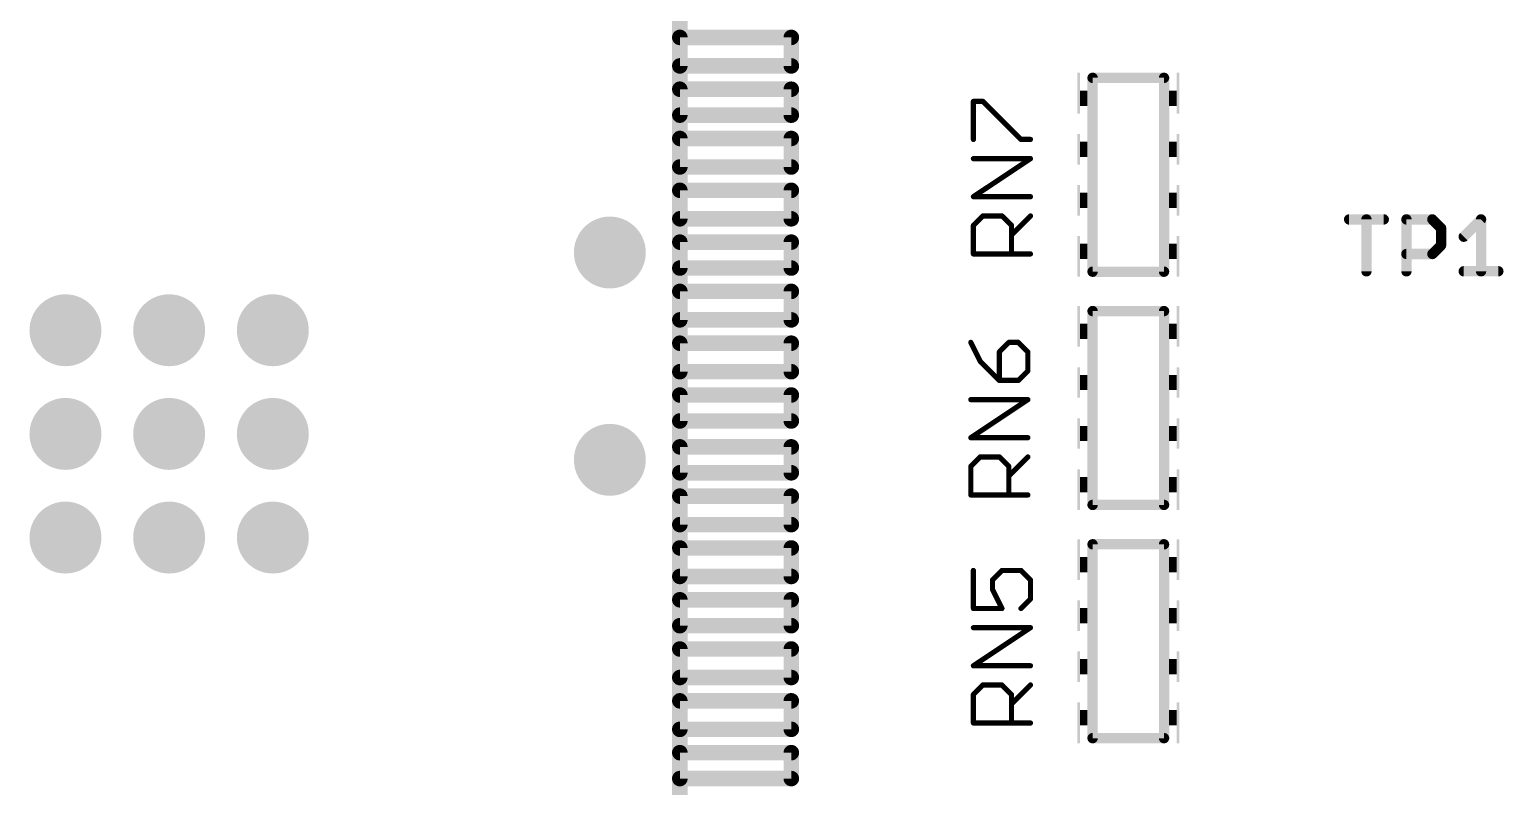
# Model space of a CAD drawing. Extents: x -2.4 to 65.5, y -2.3 to 59.9.
# Drawn here: x 32.79 to 47.24, y 24.99 to 32.41 of the extents above; entities that cross this region are included whole.
import ezdxf

# ---------------------------------------------------------------- set-up
doc = ezdxf.new("R2010")
doc.units = 0
for name, color, linetype in [('18', 94, 'CONTINUOUS'), ('25', 251, 'CONTINUOUS'), ('51', 251, 'CONTINUOUS')]:
    doc.layers.add(name, color=color, linetype=linetype)

# ---------------------------------------------------------------- blocks, each defined once
blk = doc.blocks.new('RECT')
blk.add_solid([(-0.5, -0.5), (0.5, -0.5), (-0.5, 0.5), (0.5, 0.5)])
blk = doc.blocks.new('ROUNDV')
at = {"const_width": 0.5}
blk.add_lwpolyline([(0, -0.25, 1), (0, 0.25, 1), (0, -0.25)], format="xyb", dxfattribs=at)

msp = doc.modelspace()

# ---------------------------------------------------------------- linework, layer by layer
at = {"layer": '25'}
for points, const_width in [([(42.0431, 31.3345), (42.0431, 31.7073)], 0.0508), ([(42.0431, 31.7073), (42.1363, 31.7073)], 0.0508), ([(42.1363, 31.7073), (42.5092, 31.3345)], 0.0508), ([(42.5092, 31.3345), (42.6024, 31.3345)], 0.0508), ([(42.0431, 30.7732), (42.6024, 31.146)], 0.0508), ([(42.6024, 31.146), (42.0431, 31.146)], 0.0508), ([(42.6024, 30.7732), (42.0431, 30.7732)], 0.0508), ([(42.0431, 30.4915), (42.1363, 30.5847)], 0.0508), ([(42.0431, 30.2119), (42.0431, 30.4915)], 0.0508), ([(42.1363, 30.5847), (42.3228, 30.5847)], 0.0508), ([(42.3228, 30.5847), (42.416, 30.4915)], 0.0508), ([(42.416, 30.3983), (42.6024, 30.5847)], 0.0508), ([(42.416, 30.4915), (42.416, 30.2119)], 0.0508), ([(45.7248, 30.5503), (46.0638, 30.5503)], 0.1016), ([(45.8943, 30.0419), (45.8943, 30.5503)], 0.1016), ([(46.2861, 30.0419), (46.2861, 30.5503)], 0.1016), ([(46.2861, 30.5503), (46.5403, 30.5503)], 0.1016), ([(46.5403, 30.5503), (46.6251, 30.4656)], 0.1016), ([(46.6251, 30.4656), (46.6251, 30.2961)], 0.1016), ([(46.8474, 30.3809), (47.0169, 30.5503)], 0.1016), ([(47.0169, 30.5503), (47.0169, 30.0419)], 0.1016), ([(46.6251, 30.2961), (46.5403, 30.2114)], 0.1016), ([(42.6024, 30.2119), (42.0431, 30.2119)], 0.0508), ([(46.5403, 30.2114), (46.2861, 30.2114)], 0.1016), ([(46.8474, 30.0419), (47.1864, 30.0419)], 0.1016), ([(42.0177, 29.3451), (42.1109, 29.1587)], 0.0508), ([(42.3906, 29.3451), (42.2974, 29.2519)], 0.0508), ([(42.4838, 29.3451), (42.3906, 29.3451)], 0.0508), ([(42.577, 29.2519), (42.4838, 29.3451)], 0.0508), ([(42.1109, 29.1587), (42.2974, 28.9723)], 0.0508), ([(42.2974, 29.2519), (42.2974, 28.9723)], 0.0508), ([(42.577, 29.0655), (42.577, 29.2519)], 0.0508), ([(42.4838, 28.9723), (42.577, 29.0655)], 0.0508), ([(42.2974, 28.9723), (42.4838, 28.9723)], 0.0508), ([(42.0177, 28.411), (42.577, 28.7838)], 0.0508), ([(42.577, 28.7838), (42.0177, 28.7838)], 0.0508), ([(42.577, 28.411), (42.0177, 28.411)], 0.0508), ([(42.0177, 28.1293), (42.1109, 28.2225)], 0.0508), ([(42.1109, 28.2225), (42.2974, 28.2225)], 0.0508), ([(42.2974, 28.2225), (42.3906, 28.1293)], 0.0508), ([(42.3906, 28.0361), (42.577, 28.2225)], 0.0508), ([(42.0177, 27.8497), (42.0177, 28.1293)], 0.0508), ([(42.3906, 28.1293), (42.3906, 27.8497)], 0.0508), ([(42.577, 27.8497), (42.0177, 27.8497)], 0.0508), ([(42.0431, 27.1099), (42.0431, 26.7371)], 0.0508), ([(42.2296, 27.0167), (42.3228, 27.1099)], 0.0508), ([(42.2296, 26.9235), (42.2296, 27.0167)], 0.0508), ([(42.3228, 27.1099), (42.5092, 27.1099)], 0.0508), ([(42.5092, 27.1099), (42.6024, 27.0167)], 0.0508), ([(42.6024, 27.0167), (42.6024, 26.8303)], 0.0508), ([(42.3228, 26.7371), (42.2296, 26.9235)], 0.0508), ([(42.0431, 26.7371), (42.3228, 26.7371)], 0.0508), ([(42.6024, 26.8303), (42.5092, 26.7371)], 0.0508), ([(42.0431, 26.1758), (42.6024, 26.5486)], 0.0508), ([(42.6024, 26.5486), (42.0431, 26.5486)], 0.0508), ([(42.6024, 26.1758), (42.0431, 26.1758)], 0.0508), ([(42.0431, 25.8941), (42.1363, 25.9873)], 0.0508), ([(42.1363, 25.9873), (42.3228, 25.9873)], 0.0508), ([(42.3228, 25.9873), (42.416, 25.8941)], 0.0508), ([(42.416, 25.8009), (42.6024, 25.9873)], 0.0508), ([(42.0431, 25.6145), (42.0431, 25.8941)], 0.0508), ([(42.416, 25.8941), (42.416, 25.6145)], 0.0508), ([(42.6024, 25.6145), (42.0431, 25.6145)], 0.0508)]:
    msp.add_lwpolyline(points, dxfattribs=dict(at, const_width=const_width))
for points, const_width in [([(42.0558, 31.7073, 1), (42.0304, 31.7073)], 0.0254), ([(42.0431, 31.72, 1), (42.0431, 31.6946)], 0.0254), ([(42.1453, 31.7163, 1), (42.1274, 31.6984)], 0.0254), ([(42.1363, 31.6946, 1), (42.1363, 31.72)], 0.0254), ([(42.0304, 31.3345, 1), (42.0558, 31.3345)], 0.0254), ([(42.5092, 31.3472, 1), (42.5092, 31.3218)], 0.0254), ([(42.5002, 31.3255, 1), (42.5182, 31.3435)], 0.0254), ([(42.6024, 31.3218, 1), (42.6024, 31.3472)], 0.0254), ([(42.0431, 31.1587, 1), (42.0431, 31.1333)], 0.0254), ([(42.6094, 31.1355, 1), (42.5954, 31.1566)], 0.0254), ([(42.6024, 31.1333, 1), (42.6024, 31.1587)], 0.0254), ([(42.0431, 30.7859, 1), (42.0431, 30.7605)], 0.0254), ([(42.0361, 30.7837, 1), (42.0502, 30.7626)], 0.0254), ([(42.6024, 30.7605, 1), (42.6024, 30.7859)], 0.0254), ([(42.0558, 30.4915, 1), (42.0304, 30.4915)], 0.0254), ([(42.0341, 30.5005, 1), (42.0521, 30.4825)], 0.0254), ([(42.1363, 30.5974, 1), (42.1363, 30.572)], 0.0254), ([(42.1453, 30.5757, 1), (42.1274, 30.5937)], 0.0254), ([(42.3317, 30.5937, 1), (42.3138, 30.5757)], 0.0254), ([(42.3228, 30.572, 1), (42.3228, 30.5974)], 0.0254), ([(42.4287, 30.4915, 1), (42.4033, 30.4915)], 0.0254), ([(42.407, 30.4825, 1), (42.425, 30.5005)], 0.0254), ([(42.6114, 30.5757, 1), (42.5934, 30.5937)], 0.0254), ([(45.7248, 30.5757, 1), (45.7248, 30.5249)], 0.0508), ([(45.9197, 30.5503, 1), (45.8689, 30.5503)], 0.0508), ([(46.0638, 30.5249, 1), (46.0638, 30.5757)], 0.0508), ([(46.3115, 30.5503, 1), (46.2607, 30.5503)], 0.0508), ([(46.2861, 30.5757, 1), (46.2861, 30.5249)], 0.0508), ([(46.5583, 30.5683, 1), (46.5224, 30.5324)], 0.0508), ([(46.5403, 30.5249, 1), (46.5403, 30.5757)], 0.0508), ([(46.6505, 30.4656, 1), (46.5997, 30.4656)], 0.0508), ([(46.6071, 30.4476, 1), (46.643, 30.4836)], 0.0508), ([(47.0423, 30.5503, 1), (46.9915, 30.5503)], 0.0508), ([(47.0349, 30.5324, 1), (46.9989, 30.5683)], 0.0508), ([(42.407, 30.4073, 1), (42.425, 30.3893)], 0.0254), ([(46.643, 30.2782, 1), (46.6071, 30.3141)], 0.0508), ([(46.8295, 30.3988, 1), (46.8654, 30.3629)], 0.0508), ([(42.0431, 30.2246, 1), (42.0431, 30.1992)], 0.0254), ([(42.0304, 30.2119, 1), (42.0558, 30.2119)], 0.0254), ([(42.4033, 30.2119, 1), (42.4287, 30.2119)], 0.0254), ([(42.6024, 30.1992, 1), (42.6024, 30.2246)], 0.0254), ([(46.2861, 30.2368, 1), (46.2861, 30.186)], 0.0508), ([(46.5224, 30.2293, 1), (46.5583, 30.1934)], 0.0508), ([(46.5403, 30.186, 1), (46.5403, 30.2368)], 0.0508), ([(46.5997, 30.2961, 1), (46.6505, 30.2961)], 0.0508), ([(45.8689, 30.0419, 1), (45.9197, 30.0419)], 0.0508), ([(46.2607, 30.0419, 1), (46.3115, 30.0419)], 0.0508), ([(46.8474, 30.0673, 1), (46.8474, 30.0165)], 0.0508), ([(46.9915, 30.0419, 1), (47.0423, 30.0419)], 0.0508), ([(47.1864, 30.0165, 1), (47.1864, 30.0673)], 0.0508), ([(42.0291, 29.3508, 1), (42.0064, 29.3395)], 0.0254), ([(42.3906, 29.3578, 1), (42.3906, 29.3324)], 0.0254), ([(42.3996, 29.3362, 1), (42.3816, 29.3541)], 0.0254), ([(42.4928, 29.3541, 1), (42.4748, 29.3362)], 0.0254), ([(42.4838, 29.3324, 1), (42.4838, 29.3578)], 0.0254), ([(42.1199, 29.1677, 1), (42.102, 29.1497)], 0.0254), ([(42.0996, 29.153, 1), (42.1223, 29.1644)], 0.0254), ([(42.3101, 29.2519, 1), (42.2847, 29.2519)], 0.0254), ([(42.2884, 29.2609, 1), (42.3063, 29.2429)], 0.0254), ([(42.5897, 29.2519, 1), (42.5643, 29.2519)], 0.0254), ([(42.568, 29.2429, 1), (42.586, 29.2609)], 0.0254), ([(42.5643, 29.0655, 1), (42.5897, 29.0655)], 0.0254), ([(42.586, 29.0565, 1), (42.568, 29.0745)], 0.0254), ([(42.2974, 28.985, 1), (42.2974, 28.9596)], 0.0254), ([(42.2847, 28.9723, 1), (42.3101, 28.9723)], 0.0254), ([(42.2884, 28.9633, 1), (42.3063, 28.9813)], 0.0254), ([(42.4748, 28.9813, 1), (42.4928, 28.9633)], 0.0254), ([(42.4838, 28.9596, 1), (42.4838, 28.985)], 0.0254), ([(42.0177, 28.7965, 1), (42.0177, 28.7711)], 0.0254), ([(42.584, 28.7733, 1), (42.57, 28.7944)], 0.0254), ([(42.577, 28.7711, 1), (42.577, 28.7965)], 0.0254), ([(42.0177, 28.4237, 1), (42.0177, 28.3983)], 0.0254), ([(42.0107, 28.4215, 1), (42.0248, 28.4004)], 0.0254), ([(42.577, 28.3983, 1), (42.577, 28.4237)], 0.0254), ([(42.1109, 28.2352, 1), (42.1109, 28.2098)], 0.0254), ([(42.1199, 28.2135, 1), (42.102, 28.2315)], 0.0254), ([(42.3063, 28.2315, 1), (42.2884, 28.2135)], 0.0254), ([(42.2974, 28.2098, 1), (42.2974, 28.2352)], 0.0254), ([(42.586, 28.2135, 1), (42.568, 28.2315)], 0.0254), ([(42.0304, 28.1293, 1), (42.005, 28.1293)], 0.0254), ([(42.0087, 28.1383, 1), (42.0267, 28.1203)], 0.0254), ([(42.4033, 28.1293, 1), (42.3779, 28.1293)], 0.0254), ([(42.3816, 28.0451, 1), (42.3996, 28.0271)], 0.0254), ([(42.3816, 28.1203, 1), (42.3996, 28.1383)], 0.0254), ([(42.0177, 27.8624, 1), (42.0177, 27.837)], 0.0254), ([(42.577, 27.837, 1), (42.577, 27.8624)], 0.0254), ([(42.005, 27.8497, 1), (42.0304, 27.8497)], 0.0254), ([(42.3779, 27.8497, 1), (42.4033, 27.8497)], 0.0254), ([(42.0558, 27.1099, 1), (42.0304, 27.1099)], 0.0254), ([(42.2423, 27.0167, 1), (42.2169, 27.0167)], 0.0254), ([(42.2206, 27.0257, 1), (42.2385, 27.0077)], 0.0254), ([(42.3228, 27.1226, 1), (42.3228, 27.0972)], 0.0254), ([(42.3317, 27.101, 1), (42.3138, 27.1189)], 0.0254), ([(42.5182, 27.1189, 1), (42.5002, 27.101)], 0.0254), ([(42.5092, 27.0972, 1), (42.5092, 27.1226)], 0.0254), ([(42.6151, 27.0167, 1), (42.5897, 27.0167)], 0.0254), ([(42.5934, 27.0077, 1), (42.6114, 27.0257)], 0.0254), ([(42.2409, 26.9292, 1), (42.2182, 26.9178)], 0.0254), ([(42.2169, 26.9235, 1), (42.2423, 26.9235)], 0.0254), ([(42.0431, 26.7498, 1), (42.0431, 26.7244)], 0.0254), ([(42.0304, 26.7371, 1), (42.0558, 26.7371)], 0.0254), ([(42.3114, 26.7314, 1), (42.3341, 26.7428)], 0.0254), ([(42.3228, 26.7244, 1), (42.3228, 26.7498)], 0.0254), ([(42.5002, 26.7461, 1), (42.5182, 26.7281)], 0.0254), ([(42.5897, 26.8303, 1), (42.6151, 26.8303)], 0.0254), ([(42.6114, 26.8213, 1), (42.5934, 26.8393)], 0.0254), ([(42.0431, 26.5613, 1), (42.0431, 26.5359)], 0.0254), ([(42.6094, 26.5381, 1), (42.5954, 26.5592)], 0.0254), ([(42.6024, 26.5359, 1), (42.6024, 26.5613)], 0.0254), ([(42.0431, 26.1885, 1), (42.0431, 26.1631)], 0.0254), ([(42.0361, 26.1863, 1), (42.0502, 26.1652)], 0.0254), ([(42.6024, 26.1631, 1), (42.6024, 26.1885)], 0.0254), ([(42.1363, 26, 1), (42.1363, 25.9746)], 0.0254), ([(42.1453, 25.9783, 1), (42.1274, 25.9963)], 0.0254), ([(42.3317, 25.9963, 1), (42.3138, 25.9783)], 0.0254), ([(42.3228, 25.9746, 1), (42.3228, 26)], 0.0254), ([(42.6114, 25.9783, 1), (42.5934, 25.9963)], 0.0254), ([(42.0558, 25.8941, 1), (42.0304, 25.8941)], 0.0254), ([(42.0341, 25.9031, 1), (42.0521, 25.8851)], 0.0254), ([(42.4287, 25.8941, 1), (42.4033, 25.8941)], 0.0254), ([(42.407, 25.8851, 1), (42.425, 25.9031)], 0.0254), ([(42.407, 25.8099, 1), (42.425, 25.7919)], 0.0254), ([(42.0431, 25.6272, 1), (42.0431, 25.6018)], 0.0254), ([(42.0304, 25.6145, 1), (42.0558, 25.6145)], 0.0254), ([(42.4033, 25.6145, 1), (42.4287, 25.6145)], 0.0254), ([(42.6024, 25.6018, 1), (42.6024, 25.6272)], 0.0254)]:
    msp.add_lwpolyline(points, format="xyb", dxfattribs=dict(at, const_width=const_width))
at = {"layer": '51'}
for points, const_width in [([(39.1668, 23.4442), (39.1668, 33.4518)], 0.1524), ([(39.1668, 32.3342), (39.1668, 32.0548)], 0.1524), ([(40.259, 32.3342), (39.1668, 32.3342)], 0.1524), ([(40.259, 32.0548), (40.259, 32.3342)], 0.1524), ([(39.1668, 32.0548), (40.259, 32.0548)], 0.1524), ([(43.211, 30.038), (43.211, 31.938)], 0.1016), ([(43.211, 31.938), (43.911, 31.938)], 0.1016), ([(43.911, 31.938), (43.911, 30.038)], 0.1016), ([(39.1668, 31.8262), (39.1668, 31.5722)], 0.1524), ([(40.259, 31.8262), (39.1668, 31.8262)], 0.1524), ([(40.259, 31.5722), (40.259, 31.8262)], 0.1524), ([(39.1668, 31.5722), (40.259, 31.5722)], 0.1524), ([(39.1668, 31.3436), (39.1668, 31.0642)], 0.1524), ([(40.259, 31.3436), (39.1668, 31.3436)], 0.1524), ([(40.259, 31.0642), (40.259, 31.3436)], 0.1524), ([(39.1668, 31.0642), (40.259, 31.0642)], 0.1524), ([(39.1668, 30.8356), (39.1668, 30.5562)], 0.1524), ([(40.259, 30.8356), (39.1668, 30.8356)], 0.1524), ([(40.259, 30.5562), (40.259, 30.8356)], 0.1524), ([(39.1668, 30.5562), (40.259, 30.5562)], 0.1524), ([(39.1668, 30.3276), (39.1668, 30.0736)], 0.1524), ([(40.259, 30.3276), (39.1668, 30.3276)], 0.1524), ([(40.259, 30.0736), (40.259, 30.3276)], 0.1524), ([(39.1668, 30.0736), (40.259, 30.0736)], 0.1524), ([(43.911, 30.038), (43.211, 30.038)], 0.1016), ([(39.1668, 29.845), (39.1668, 29.5656)], 0.1524), ([(40.259, 29.845), (39.1668, 29.845)], 0.1524), ([(40.259, 29.5656), (40.259, 29.845)], 0.1524), ([(39.1668, 29.5656), (40.259, 29.5656)], 0.1524), ([(43.211, 27.752), (43.211, 29.652)], 0.1016), ([(43.211, 29.652), (43.911, 29.652)], 0.1016), ([(43.911, 29.652), (43.911, 27.752)], 0.1016), ([(39.1668, 29.337), (39.1668, 29.0576)], 0.1524), ([(40.259, 29.337), (39.1668, 29.337)], 0.1524), ([(40.259, 29.0576), (40.259, 29.337)], 0.1524), ([(39.1668, 29.0576), (40.259, 29.0576)], 0.1524), ([(39.1668, 28.829), (39.1668, 28.575)], 0.1524), ([(40.259, 28.829), (39.1668, 28.829)], 0.1524), ([(40.259, 28.575), (40.259, 28.829)], 0.1524), ([(39.1668, 28.575), (40.259, 28.575)], 0.1524), ([(39.1668, 28.321), (39.1668, 28.067)], 0.1524), ([(40.259, 28.321), (39.1668, 28.321)], 0.1524), ([(40.259, 28.067), (40.259, 28.321)], 0.1524), ([(39.1668, 28.067), (40.259, 28.067)], 0.1524), ([(39.1668, 27.8384), (39.1668, 27.559)], 0.1524), ([(40.259, 27.8384), (39.1668, 27.8384)], 0.1524), ([(40.259, 27.559), (40.259, 27.8384)], 0.1524), ([(43.911, 27.752), (43.211, 27.752)], 0.1016), ([(39.1668, 27.559), (40.259, 27.559)], 0.1524), ([(39.1668, 27.3304), (39.1668, 27.051)], 0.1524), ([(40.259, 27.3304), (39.1668, 27.3304)], 0.1524), ([(40.259, 27.051), (40.259, 27.3304)], 0.1524), ([(43.211, 25.466), (43.211, 27.366)], 0.1016), ([(43.211, 27.366), (43.911, 27.366)], 0.1016), ([(43.911, 27.366), (43.911, 25.466)], 0.1016), ([(39.1668, 27.051), (40.259, 27.051)], 0.1524), ([(39.1668, 26.8224), (39.1668, 26.5684)], 0.1524), ([(40.259, 26.8224), (39.1668, 26.8224)], 0.1524), ([(40.259, 26.5684), (40.259, 26.8224)], 0.1524), ([(39.1668, 26.5684), (40.259, 26.5684)], 0.1524), ([(39.1668, 26.3398), (39.1668, 26.0604)], 0.1524), ([(40.259, 26.3398), (39.1668, 26.3398)], 0.1524), ([(40.259, 26.0604), (40.259, 26.3398)], 0.1524), ([(39.1668, 26.0604), (40.259, 26.0604)], 0.1524), ([(39.1668, 25.8318), (39.1668, 25.5524)], 0.1524), ([(40.259, 25.8318), (39.1668, 25.8318)], 0.1524), ([(40.259, 25.5524), (40.259, 25.8318)], 0.1524), ([(39.1668, 25.5524), (40.259, 25.5524)], 0.1524), ([(43.911, 25.466), (43.211, 25.466)], 0.1016), ([(39.1668, 25.3238), (39.1668, 25.0698)], 0.1524), ([(40.259, 25.3238), (39.1668, 25.3238)], 0.1524), ([(40.259, 25.0698), (40.259, 25.3238)], 0.1524), ([(39.1668, 25.0698), (40.259, 25.0698)], 0.1524)]:
    msp.add_lwpolyline(points, dxfattribs=dict(at, const_width=const_width))
for points, const_width in [([(39.2049, 32.3342, 1), (39.1287, 32.3342)], 0.0762), ([(39.1668, 32.3723, 1), (39.1668, 32.2961)], 0.0762), ([(40.2971, 32.3342, 1), (40.2209, 32.3342)], 0.0762), ([(40.259, 32.2961, 1), (40.259, 32.3723)], 0.0762), ([(39.1668, 32.0929, 1), (39.1668, 32.0167)], 0.0762), ([(39.1287, 32.0548, 1), (39.2049, 32.0548)], 0.0762), ([(40.2209, 32.0548, 1), (40.2971, 32.0548)], 0.0762), ([(40.259, 32.0167, 1), (40.259, 32.0929)], 0.0762), ([(43.2364, 31.938, 1), (43.1856, 31.938)], 0.0508), ([(43.211, 31.9634, 1), (43.211, 31.9126)], 0.0508), ([(43.9364, 31.938, 1), (43.8856, 31.938)], 0.0508), ([(43.911, 31.9126, 1), (43.911, 31.9634)], 0.0508), ([(39.2049, 31.8262, 1), (39.1287, 31.8262)], 0.0762), ([(39.1668, 31.8643, 1), (39.1668, 31.7881)], 0.0762), ([(40.2971, 31.8262, 1), (40.2209, 31.8262)], 0.0762), ([(40.259, 31.7881, 1), (40.259, 31.8643)], 0.0762), ([(39.1668, 31.6103, 1), (39.1668, 31.5341)], 0.0762), ([(40.259, 31.5341, 1), (40.259, 31.6103)], 0.0762), ([(39.1287, 31.5722, 1), (39.2049, 31.5722)], 0.0762), ([(40.2209, 31.5722, 1), (40.2971, 31.5722)], 0.0762), ([(39.2049, 31.3436, 1), (39.1287, 31.3436)], 0.0762), ([(39.1668, 31.3817, 1), (39.1668, 31.3055)], 0.0762), ([(40.2971, 31.3436, 1), (40.2209, 31.3436)], 0.0762), ([(40.259, 31.3055, 1), (40.259, 31.3817)], 0.0762), ([(39.1668, 31.1023, 1), (39.1668, 31.0261)], 0.0762), ([(39.1287, 31.0642, 1), (39.2049, 31.0642)], 0.0762), ([(40.2209, 31.0642, 1), (40.2971, 31.0642)], 0.0762), ([(40.259, 31.0261, 1), (40.259, 31.1023)], 0.0762), ([(39.2049, 30.8356, 1), (39.1287, 30.8356)], 0.0762), ([(39.1668, 30.8737, 1), (39.1668, 30.7975)], 0.0762), ([(40.2971, 30.8356, 1), (40.2209, 30.8356)], 0.0762), ([(40.259, 30.7975, 1), (40.259, 30.8737)], 0.0762), ([(39.1668, 30.5943, 1), (39.1668, 30.5181)], 0.0762), ([(40.259, 30.5181, 1), (40.259, 30.5943)], 0.0762), ([(39.1287, 30.5562, 1), (39.2049, 30.5562)], 0.0762), ([(40.2209, 30.5562, 1), (40.2971, 30.5562)], 0.0762), ([(39.2049, 30.3276, 1), (39.1287, 30.3276)], 0.0762), ([(39.1668, 30.3657, 1), (39.1668, 30.2895)], 0.0762), ([(40.2971, 30.3276, 1), (40.2209, 30.3276)], 0.0762), ([(40.259, 30.2895, 1), (40.259, 30.3657)], 0.0762), ([(39.1668, 30.1117, 1), (39.1668, 30.0355)], 0.0762), ([(39.1287, 30.0736, 1), (39.2049, 30.0736)], 0.0762), ([(40.2209, 30.0736, 1), (40.2971, 30.0736)], 0.0762), ([(40.259, 30.0355, 1), (40.259, 30.1117)], 0.0762), ([(43.211, 30.0634, 1), (43.211, 30.0126)], 0.0508), ([(43.1856, 30.038, 1), (43.2364, 30.038)], 0.0508), ([(43.8856, 30.038, 1), (43.9364, 30.038)], 0.0508), ([(43.911, 30.0126, 1), (43.911, 30.0634)], 0.0508), ([(39.2049, 29.845, 1), (39.1287, 29.845)], 0.0762), ([(39.1668, 29.8831, 1), (39.1668, 29.8069)], 0.0762), ([(40.2971, 29.845, 1), (40.2209, 29.845)], 0.0762), ([(40.259, 29.8069, 1), (40.259, 29.8831)], 0.0762), ([(39.1668, 29.6037, 1), (39.1668, 29.5275)], 0.0762), ([(40.259, 29.5275, 1), (40.259, 29.6037)], 0.0762), ([(43.2364, 29.652, 1), (43.1856, 29.652)], 0.0508), ([(43.211, 29.6774, 1), (43.211, 29.6266)], 0.0508), ([(43.9364, 29.652, 1), (43.8856, 29.652)], 0.0508), ([(43.911, 29.6266, 1), (43.911, 29.6774)], 0.0508), ([(39.1287, 29.5656, 1), (39.2049, 29.5656)], 0.0762), ([(40.2209, 29.5656, 1), (40.2971, 29.5656)], 0.0762), ([(39.2049, 29.337, 1), (39.1287, 29.337)], 0.0762), ([(39.1668, 29.3751, 1), (39.1668, 29.2989)], 0.0762), ([(40.2971, 29.337, 1), (40.2209, 29.337)], 0.0762), ([(40.259, 29.2989, 1), (40.259, 29.3751)], 0.0762), ([(39.1668, 29.0957, 1), (39.1668, 29.0195)], 0.0762), ([(39.1287, 29.0576, 1), (39.2049, 29.0576)], 0.0762), ([(40.2209, 29.0576, 1), (40.2971, 29.0576)], 0.0762), ([(40.259, 29.0195, 1), (40.259, 29.0957)], 0.0762), ([(39.2049, 28.829, 1), (39.1287, 28.829)], 0.0762), ([(39.1668, 28.8671, 1), (39.1668, 28.7909)], 0.0762), ([(40.2971, 28.829, 1), (40.2209, 28.829)], 0.0762), ([(40.259, 28.7909, 1), (40.259, 28.8671)], 0.0762), ([(39.1668, 28.6131, 1), (39.1668, 28.5369)], 0.0762), ([(39.1287, 28.575, 1), (39.2049, 28.575)], 0.0762), ([(40.2209, 28.575, 1), (40.2971, 28.575)], 0.0762), ([(40.259, 28.5369, 1), (40.259, 28.6131)], 0.0762), ([(39.2049, 28.321, 1), (39.1287, 28.321)], 0.0762), ([(39.1668, 28.3591, 1), (39.1668, 28.2829)], 0.0762), ([(40.2971, 28.321, 1), (40.2209, 28.321)], 0.0762), ([(40.259, 28.2829, 1), (40.259, 28.3591)], 0.0762), ([(39.1668, 28.1051, 1), (39.1668, 28.0289)], 0.0762), ([(39.1287, 28.067, 1), (39.2049, 28.067)], 0.0762), ([(40.2209, 28.067, 1), (40.2971, 28.067)], 0.0762), ([(40.259, 28.0289, 1), (40.259, 28.1051)], 0.0762), ([(39.2049, 27.8384, 1), (39.1287, 27.8384)], 0.0762), ([(39.1668, 27.8765, 1), (39.1668, 27.8003)], 0.0762), ([(40.2971, 27.8384, 1), (40.2209, 27.8384)], 0.0762), ([(40.259, 27.8003, 1), (40.259, 27.8765)], 0.0762), ([(43.211, 27.7774, 1), (43.211, 27.7266)], 0.0508), ([(43.1856, 27.752, 1), (43.2364, 27.752)], 0.0508), ([(43.8856, 27.752, 1), (43.9364, 27.752)], 0.0508), ([(43.911, 27.7266, 1), (43.911, 27.7774)], 0.0508), ([(39.1668, 27.5971, 1), (39.1668, 27.5209)], 0.0762), ([(39.1287, 27.559, 1), (39.2049, 27.559)], 0.0762), ([(40.2209, 27.559, 1), (40.2971, 27.559)], 0.0762), ([(40.259, 27.5209, 1), (40.259, 27.5971)], 0.0762), ([(39.2049, 27.3304, 1), (39.1287, 27.3304)], 0.0762), ([(39.1668, 27.3685, 1), (39.1668, 27.2923)], 0.0762), ([(40.2971, 27.3304, 1), (40.2209, 27.3304)], 0.0762), ([(40.259, 27.2923, 1), (40.259, 27.3685)], 0.0762), ([(43.2364, 27.366, 1), (43.1856, 27.366)], 0.0508), ([(43.211, 27.3914, 1), (43.211, 27.3406)], 0.0508), ([(43.9364, 27.366, 1), (43.8856, 27.366)], 0.0508), ([(43.911, 27.3406, 1), (43.911, 27.3914)], 0.0508), ([(39.1668, 27.0891, 1), (39.1668, 27.0129)], 0.0762), ([(39.1287, 27.051, 1), (39.2049, 27.051)], 0.0762), ([(40.2209, 27.051, 1), (40.2971, 27.051)], 0.0762), ([(40.259, 27.0129, 1), (40.259, 27.0891)], 0.0762), ([(39.2049, 26.8224, 1), (39.1287, 26.8224)], 0.0762), ([(39.1668, 26.8605, 1), (39.1668, 26.7843)], 0.0762), ([(40.2971, 26.8224, 1), (40.2209, 26.8224)], 0.0762), ([(40.259, 26.7843, 1), (40.259, 26.8605)], 0.0762), ([(39.1668, 26.6065, 1), (39.1668, 26.5303)], 0.0762), ([(39.1287, 26.5684, 1), (39.2049, 26.5684)], 0.0762), ([(40.2209, 26.5684, 1), (40.2971, 26.5684)], 0.0762), ([(40.259, 26.5303, 1), (40.259, 26.6065)], 0.0762), ([(39.2049, 26.3398, 1), (39.1287, 26.3398)], 0.0762), ([(39.1668, 26.3779, 1), (39.1668, 26.3017)], 0.0762), ([(40.2971, 26.3398, 1), (40.2209, 26.3398)], 0.0762), ([(40.259, 26.3017, 1), (40.259, 26.3779)], 0.0762), ([(39.1668, 26.0985, 1), (39.1668, 26.0223)], 0.0762), ([(39.1287, 26.0604, 1), (39.2049, 26.0604)], 0.0762), ([(40.2209, 26.0604, 1), (40.2971, 26.0604)], 0.0762), ([(40.259, 26.0223, 1), (40.259, 26.0985)], 0.0762), ([(39.2049, 25.8318, 1), (39.1287, 25.8318)], 0.0762), ([(39.1668, 25.8699, 1), (39.1668, 25.7937)], 0.0762), ([(40.2971, 25.8318, 1), (40.2209, 25.8318)], 0.0762), ([(40.259, 25.7937, 1), (40.259, 25.8699)], 0.0762), ([(39.1668, 25.5905, 1), (39.1668, 25.5143)], 0.0762), ([(39.1287, 25.5524, 1), (39.2049, 25.5524)], 0.0762), ([(40.2209, 25.5524, 1), (40.2971, 25.5524)], 0.0762), ([(40.259, 25.5143, 1), (40.259, 25.5905)], 0.0762), ([(43.211, 25.4914, 1), (43.211, 25.4406)], 0.0508), ([(43.1856, 25.466, 1), (43.2364, 25.466)], 0.0508), ([(43.8856, 25.466, 1), (43.9364, 25.466)], 0.0508), ([(43.911, 25.4406, 1), (43.911, 25.4914)], 0.0508), ([(39.2049, 25.3238, 1), (39.1287, 25.3238)], 0.0762), ([(39.1668, 25.3619, 1), (39.1668, 25.2857)], 0.0762), ([(40.2971, 25.3238, 1), (40.2209, 25.3238)], 0.0762), ([(40.259, 25.2857, 1), (40.259, 25.3619)], 0.0762), ([(39.1668, 25.1079, 1), (39.1668, 25.0317)], 0.0762), ([(40.259, 25.0317, 1), (40.259, 25.1079)], 0.0762), ([(39.1287, 25.0698, 1), (39.2049, 25.0698)], 0.0762), ([(40.2209, 25.0698, 1), (40.2971, 25.0698)], 0.0762)]:
    msp.add_lwpolyline(points, format="xyb", dxfattribs=dict(at, const_width=const_width))

# ---------------------------------------------------------------- block references
at = {"layer": '18', "xscale": 0.7048, "yscale": 0.7048}
for p in [(38.481, 30.226), (33.147, 29.464), (34.163, 29.464), (35.179, 29.464), (33.147, 28.448), (34.163, 28.448), (35.179, 28.448), (38.481, 28.194), (33.147, 27.432), (34.163, 27.432), (35.179, 27.432)]:
    msp.add_blockref('ROUNDV', p, dxfattribs=at)
at = {"layer": '51'}
for p, xscale, yscale, rotation in [((43.0735, 31.788), 0.4, 0.025, 90), ((44.0485, 31.788), 0.4, 0.025, 270), ((43.1235, 31.738), 0.15, 0.075, 90), ((43.9985, 31.738), 0.15, 0.075, 270), ((43.0735, 31.238), 0.3, 0.025, 90), ((44.0485, 31.238), 0.3, 0.025, 270), ((43.1235, 31.238), 0.15, 0.075, 90), ((43.9985, 31.238), 0.15, 0.075, 270), ((43.0735, 30.738), 0.3, 0.025, 90), ((43.1235, 30.738), 0.15, 0.075, 90), ((43.9985, 30.738), 0.15, 0.075, 270), ((44.0485, 30.738), 0.3, 0.025, 270), ((43.0735, 30.188), 0.4, 0.025, 90), ((44.0485, 30.188), 0.4, 0.025, 270), ((43.1235, 30.238), 0.15, 0.075, 90), ((43.9985, 30.238), 0.15, 0.075, 270), ((43.0735, 29.502), 0.4, 0.025, 90), ((44.0485, 29.502), 0.4, 0.025, 270), ((43.1235, 29.452), 0.15, 0.075, 90), ((43.9985, 29.452), 0.15, 0.075, 270), ((43.0735, 28.952), 0.3, 0.025, 90), ((44.0485, 28.952), 0.3, 0.025, 270), ((43.1235, 28.952), 0.15, 0.075, 90), ((43.9985, 28.952), 0.15, 0.075, 270), ((43.0735, 28.452), 0.3, 0.025, 90), ((44.0485, 28.452), 0.3, 0.025, 270), ((43.1235, 28.452), 0.15, 0.075, 90), ((43.9985, 28.452), 0.15, 0.075, 270), ((43.0735, 27.902), 0.4, 0.025, 90), ((43.1235, 27.952), 0.15, 0.075, 90), ((43.9985, 27.952), 0.15, 0.075, 270), ((44.0485, 27.902), 0.4, 0.025, 270), ((43.0735, 27.216), 0.4, 0.025, 90), ((44.0485, 27.216), 0.4, 0.025, 270), ((43.1235, 27.166), 0.15, 0.075, 90), ((43.9985, 27.166), 0.15, 0.075, 270), ((43.0735, 26.666), 0.3, 0.025, 90), ((43.1235, 26.666), 0.15, 0.075, 90), ((43.9985, 26.666), 0.15, 0.075, 270), ((44.0485, 26.666), 0.3, 0.025, 270), ((43.0735, 26.166), 0.3, 0.025, 90), ((44.0485, 26.166), 0.3, 0.025, 270), ((43.1235, 26.166), 0.15, 0.075, 90), ((43.9985, 26.166), 0.15, 0.075, 270), ((43.0735, 25.616), 0.4, 0.025, 90), ((43.1235, 25.666), 0.15, 0.075, 90), ((43.9985, 25.666), 0.15, 0.075, 270), ((44.0485, 25.616), 0.4, 0.025, 270)]:
    msp.add_blockref('RECT', p, dxfattribs=dict(at, xscale=xscale, yscale=yscale, rotation=rotation))

doc.saveas('drawing.dxf')
